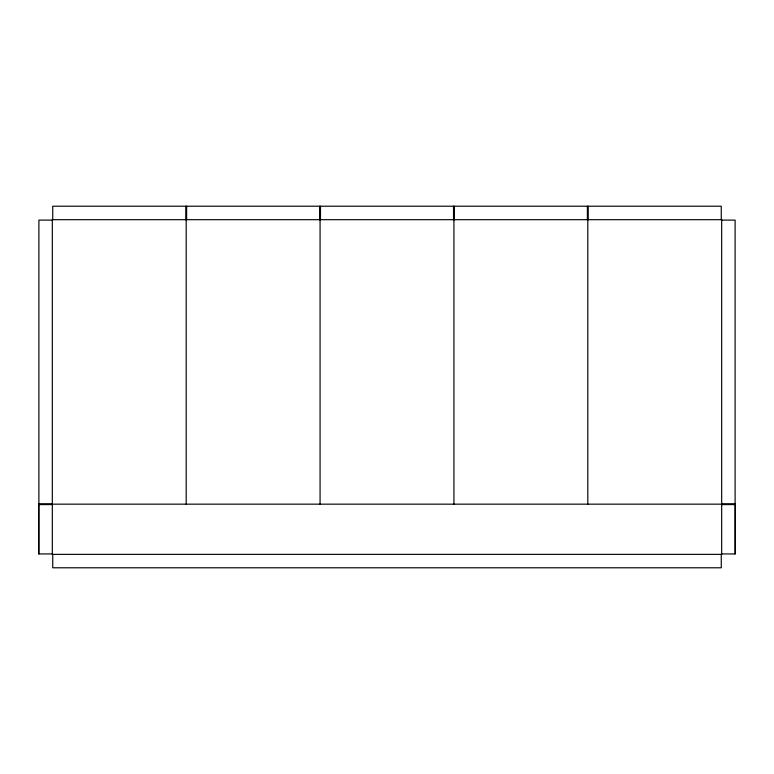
<?xml version="1.0" encoding="UTF-8"?>
<svg xmlns="http://www.w3.org/2000/svg" width="774" height="774" viewBox="0 0 774 774"><rect width="100%" height="100%" fill="white"/><g stroke="black" fill="none" stroke-linecap="round" stroke-linejoin="round"><path stroke-width="1.16" d="M52.322 220.106L38.894 220.106L38.894 553.942M721.678 220.106L735.106 220.106L735.106 553.942M38.894 503.739L52.322 503.739M721.678 503.739L735.106 503.739M52.322 504.164L721.678 504.164M52.322 504.59L38.7 504.59L38.7 553.942L52.322 553.942M721.678 504.59L735.3 504.59L735.3 553.942L721.678 553.942M721.262 219.681L721.262 206.213L52.738 206.213L52.738 219.681M721.262 554.368L721.262 567.787L52.738 567.787L52.738 554.368M588.23 206.213L588.23 219.681M587.805 219.681L587.805 504.164M587.389 206.213L587.389 219.681M454.357 206.213L454.357 219.681M453.932 219.681L453.932 504.164M453.516 206.213L453.516 219.681M320.484 206.213L320.484 219.681M320.068 219.681L320.068 504.164M319.643 206.213L319.643 219.681M186.611 206.213L186.611 219.681M186.195 219.681L186.195 504.164M185.77 206.213L185.77 219.681M721.678 219.681L52.322 219.681L52.322 554.368L721.678 554.368L721.678 219.681"/></g></svg>
